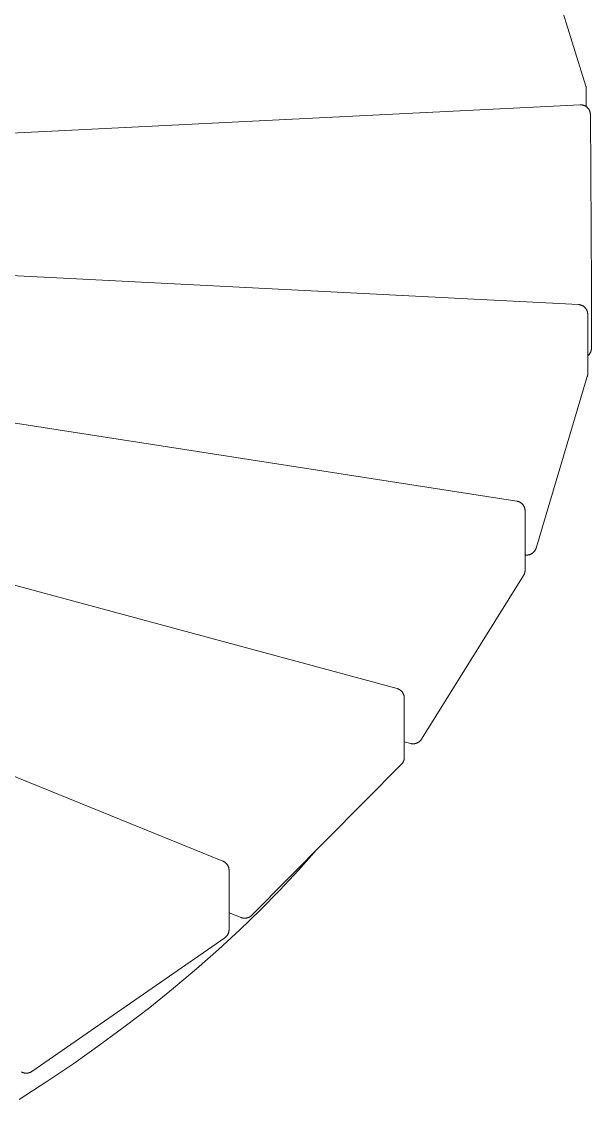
# Model space of a CAD drawing. Header units: millimetres. Extents: x -263 to 4879, y -277 to 2995.
# Drawn here: x 4669.4 to 4878.8, y 2243.5 to 2639.4 of the extents above; entities that cross this region are included whole.
import ezdxf

# ---------------------------------------------------------------- set-up
doc = ezdxf.new("R2010")
doc.units = ezdxf.units.MM
doc.layers.add('ZANO_R', color=7, linetype='Continuous', lineweight=0)

msp = doc.modelspace()

# ---------------------------------------------------------------- linework, layer by layer
at = {"layer": 'ZANO_R'}
for p, q in [((4857.08, 2678.71), (4876.71, 2615.76)), ((4876.71, 2615.76), (4876.74, 2615.65)), ((4876.74, 2615.65), (4876.77, 2615.53)), ((4876.77, 2615.53), (4876.8, 2615.41)), ((4876.8, 2615.41), (4876.82, 2615.29)), ((4876.82, 2615.29), (4876.84, 2615.18)), ((4876.84, 2615.18), (4876.85, 2615.06)), ((4876.85, 2615.06), (4876.86, 2614.94)), ((4876.86, 2614.94), (4876.87, 2614.82)), ((4876.87, 2614.82), (4876.87, 2614.7)), ((4876.87, 2614.7), (4876.87, 2608.18)), ((4459.85, 2588.28), (4874.61, 2608.85)), ((4874.61, 2608.85), (4874.7, 2608.85)), ((4874.7, 2608.85), (4874.78, 2608.85)), ((4874.78, 2608.85), (4874.9, 2608.85)), ((4874.9, 2608.85), (4875.03, 2608.85)), ((4875.03, 2608.85), (4875.15, 2608.84)), ((4875.15, 2608.84), (4875.28, 2608.82)), ((4875.28, 2608.82), (4875.4, 2608.8)), ((4875.4, 2608.8), (4875.52, 2608.78)), ((4875.52, 2608.78), (4875.64, 2608.75)), ((4875.64, 2608.75), (4875.76, 2608.72)), ((4875.76, 2608.72), (4875.88, 2608.68)), ((4875.88, 2608.68), (4876, 2608.64)), ((4876, 2608.64), (4876.11, 2608.6)), ((4876.11, 2608.6), (4876.23, 2608.55)), ((4876.23, 2608.55), (4876.34, 2608.5)), ((4876.34, 2608.5), (4876.45, 2608.44)), ((4876.45, 2608.44), (4876.56, 2608.38)), ((4876.56, 2608.38), (4876.67, 2608.32)), ((4876.67, 2608.32), (4876.77, 2608.25)), ((4876.77, 2608.25), (4876.87, 2608.18)), ((4876.87, 2608.18), (4876.97, 2608.11)), ((4876.97, 2608.11), (4877.07, 2608.03)), ((4877.07, 2608.03), (4877.16, 2607.95)), ((4877.16, 2607.95), (4877.26, 2607.86)), ((4877.26, 2607.86), (4877.34, 2607.78)), ((4877.34, 2607.78), (4877.43, 2607.68)), ((4877.43, 2607.68), (4877.51, 2607.59)), ((4877.51, 2607.59), (4877.59, 2607.5)), ((4877.59, 2607.5), (4877.67, 2607.4)), ((4877.67, 2607.4), (4877.74, 2607.29)), ((4877.74, 2607.29), (4877.8, 2607.19)), ((4877.8, 2607.19), (4877.87, 2607.08)), ((4877.87, 2607.08), (4877.93, 2606.98)), ((4877.93, 2606.98), (4877.99, 2606.87)), ((4877.99, 2606.87), (4878.04, 2606.75)), ((4878.04, 2606.75), (4878.09, 2606.64)), ((4878.09, 2606.64), (4878.13, 2606.52)), ((4878.13, 2606.52), (4878.18, 2606.41)), ((4878.18, 2606.41), (4878.21, 2606.29)), ((4878.21, 2606.29), (4878.25, 2606.17)), ((4878.25, 2606.17), (4878.27, 2606.05)), ((4878.27, 2606.05), (4878.3, 2605.93)), ((4878.3, 2605.93), (4878.32, 2605.8)), ((4878.32, 2605.8), (4878.33, 2605.68)), ((4878.33, 2605.68), (4878.35, 2605.56)), ((4878.35, 2605.56), (4878.35, 2605.43)), ((4878.35, 2605.43), (4878.36, 2605.31)), ((4878.36, 2605.31), (4878.75, 2541.35)), ((4459.35, 2556.8), (4874, 2535.47)), ((4878.75, 2541.35), (4878.75, 2541.33)), ((4878.75, 2541.33), (4878.75, 2519.48)), ((4874, 2535.47), (4874.08, 2535.47)), ((4874.08, 2535.47), (4874.17, 2535.46)), ((4874.17, 2535.46), (4874.29, 2535.45)), ((4874.29, 2535.45), (4874.41, 2535.43)), ((4874.41, 2535.43), (4874.53, 2535.41)), ((4874.53, 2535.41), (4874.65, 2535.38)), ((4874.65, 2535.38), (4874.77, 2535.35)), ((4874.77, 2535.35), (4874.89, 2535.31)), ((4874.89, 2535.31), (4875, 2535.28)), ((4875, 2535.28), (4875.12, 2535.23)), ((4875.12, 2535.23), (4875.23, 2535.19)), ((4875.23, 2535.19), (4875.34, 2535.14)), ((4875.34, 2535.14), (4875.45, 2535.08)), ((4875.45, 2535.08), (4875.56, 2535.02)), ((4875.56, 2535.02), (4875.66, 2534.96)), ((4875.66, 2534.96), (4875.77, 2534.9)), ((4875.77, 2534.9), (4875.87, 2534.83)), ((4875.87, 2534.83), (4875.97, 2534.76)), ((4875.97, 2534.76), (4876.06, 2534.68)), ((4876.06, 2534.68), (4876.16, 2534.6)), ((4876.16, 2534.6), (4876.25, 2534.52)), ((4876.25, 2534.52), (4876.33, 2534.44)), ((4876.33, 2534.44), (4876.42, 2534.35)), ((4876.42, 2534.35), (4876.5, 2534.26)), ((4876.5, 2534.26), (4876.58, 2534.17)), ((4876.58, 2534.17), (4876.66, 2534.07)), ((4876.66, 2534.07), (4876.73, 2533.97)), ((4876.73, 2533.97), (4876.8, 2533.87)), ((4876.8, 2533.87), (4876.86, 2533.77)), ((4876.86, 2533.77), (4876.92, 2533.66)), ((4876.92, 2533.66), (4876.98, 2533.56)), ((4876.98, 2533.56), (4877.04, 2533.45)), ((4877.04, 2533.45), (4877.09, 2533.33)), ((4877.09, 2533.33), (4877.13, 2533.22)), ((4877.13, 2533.22), (4877.18, 2533.11)), ((4877.18, 2533.11), (4877.22, 2532.99)), ((4877.22, 2532.99), (4877.25, 2532.88)), ((4877.25, 2532.88), (4877.28, 2532.76)), ((4877.28, 2532.76), (4877.31, 2532.64)), ((4877.31, 2532.64), (4877.33, 2532.52)), ((4877.33, 2532.52), (4877.35, 2532.4)), ((4877.35, 2532.4), (4877.36, 2532.28)), ((4877.36, 2532.28), (4877.38, 2532.15)), ((4877.38, 2532.15), (4877.38, 2532.03)), ((4877.38, 2532.03), (4877.38, 2531.91)), ((4877.38, 2531.91), (4877.38, 2510.06)), ((4449.4, 2525.85), (4851.34, 2463.27)), ((4878.44, 2518.03), (4878.39, 2517.92)), ((4878.49, 2518.14), (4878.44, 2518.03)), ((4878.54, 2518.26), (4878.49, 2518.14)), ((4878.58, 2518.38), (4878.54, 2518.26)), ((4878.61, 2518.5), (4878.58, 2518.38)), ((4878.65, 2518.62), (4878.61, 2518.5)), ((4878.67, 2518.74), (4878.65, 2518.62)), ((4878.7, 2518.86), (4878.67, 2518.74)), ((4878.72, 2518.98), (4878.7, 2518.86)), ((4878.73, 2519.11), (4878.72, 2518.98)), ((4878.74, 2519.23), (4878.73, 2519.11)), ((4878.75, 2519.35), (4878.74, 2519.23)), ((4878.75, 2519.48), (4878.75, 2519.35)), ((4877.48, 2516.75), (4877.38, 2516.67)), ((4877.57, 2516.83), (4877.48, 2516.75)), ((4877.66, 2516.91), (4877.57, 2516.83)), ((4877.75, 2517), (4877.66, 2516.91)), ((4877.84, 2517.09), (4877.75, 2517)), ((4877.92, 2517.19), (4877.84, 2517.09)), ((4878, 2517.28), (4877.92, 2517.19)), ((4878.07, 2517.38), (4878, 2517.28)), ((4878.14, 2517.49), (4878.07, 2517.38)), ((4878.21, 2517.59), (4878.14, 2517.49)), ((4878.27, 2517.7), (4878.21, 2517.59)), ((4878.34, 2517.81), (4878.27, 2517.7)), ((4878.39, 2517.92), (4878.34, 2517.81)), ((4877.23, 2509.04), (4858.39, 2446.01)), ((4877.27, 2509.15), (4877.23, 2509.04)), ((4877.29, 2509.26), (4877.27, 2509.15)), ((4877.32, 2509.37), (4877.29, 2509.26)), ((4877.34, 2509.49), (4877.32, 2509.37)), ((4877.35, 2509.6), (4877.34, 2509.49)), ((4877.37, 2509.72), (4877.35, 2509.6)), ((4877.38, 2509.83), (4877.37, 2509.72)), ((4877.38, 2510.06), (4877.38, 2509.95)), ((4877.38, 2509.95), (4877.38, 2509.83)), ((4430.33, 2496.35), (4807.34, 2394.43)), ((4402.73, 2469.2), (4743.36, 2331.03)), ((4851.34, 2463.27), (4851.43, 2463.26)), ((4851.43, 2463.26), (4851.51, 2463.24)), ((4851.51, 2463.24), (4851.63, 2463.21)), ((4851.63, 2463.21), (4851.75, 2463.18)), ((4851.75, 2463.18), (4851.87, 2463.15)), ((4851.87, 2463.15), (4851.98, 2463.11)), ((4851.98, 2463.11), (4852.1, 2463.07)), ((4852.1, 2463.07), (4852.21, 2463.02)), ((4852.21, 2463.02), (4852.32, 2462.97)), ((4852.32, 2462.97), (4852.43, 2462.92)), ((4852.43, 2462.92), (4852.54, 2462.86)), ((4852.54, 2462.86), (4852.64, 2462.8)), ((4852.64, 2462.8), (4852.75, 2462.73)), ((4852.75, 2462.73), (4852.85, 2462.66)), ((4852.85, 2462.66), (4852.94, 2462.59)), ((4852.94, 2462.59), (4853.04, 2462.52)), ((4853.04, 2462.52), (4853.13, 2462.44)), ((4853.13, 2462.44), (4853.22, 2462.35)), ((4853.22, 2462.35), (4853.31, 2462.27)), ((4853.31, 2462.27), (4853.4, 2462.18)), ((4853.4, 2462.18), (4853.48, 2462.09)), ((4853.48, 2462.09), (4853.56, 2462)), ((4853.56, 2462), (4853.63, 2461.9)), ((4853.63, 2461.9), (4853.7, 2461.8)), ((4853.7, 2461.8), (4853.77, 2461.7)), ((4853.77, 2461.7), (4853.84, 2461.6)), ((4853.84, 2461.6), (4853.9, 2461.5)), ((4853.9, 2461.5), (4853.96, 2461.39)), ((4853.96, 2461.39), (4854.01, 2461.28)), ((4854.01, 2461.28), (4854.06, 2461.17)), ((4854.06, 2461.17), (4854.11, 2461.06)), ((4854.11, 2461.06), (4854.15, 2460.94)), ((4854.15, 2460.94), (4854.19, 2460.83)), ((4854.19, 2460.83), (4854.22, 2460.71)), ((4854.22, 2460.71), (4854.26, 2460.59)), ((4854.26, 2460.59), (4854.28, 2460.47)), ((4854.28, 2460.47), (4854.3, 2460.35)), ((4854.3, 2460.35), (4854.32, 2460.23)), ((4854.32, 2460.23), (4854.34, 2460.11)), ((4854.34, 2460.11), (4854.35, 2459.99)), ((4854.35, 2459.99), (4854.35, 2459.87)), ((4854.35, 2459.87), (4854.36, 2459.75)), ((4854.36, 2459.75), (4854.36, 2437.9)), ((4854.44, 2443.51), (4854.36, 2443.52)), ((4854.53, 2443.5), (4854.44, 2443.51)), ((4854.62, 2443.49), (4854.53, 2443.5)), ((4854.74, 2443.48), (4854.62, 2443.49)), ((4854.86, 2443.47), (4854.74, 2443.48)), ((4854.98, 2443.47), (4854.86, 2443.47)), ((4855.11, 2443.47), (4854.98, 2443.47)), ((4855.23, 2443.48), (4855.11, 2443.47)), ((4855.35, 2443.49), (4855.23, 2443.48)), ((4855.47, 2443.5), (4855.35, 2443.49)), ((4855.6, 2443.52), (4855.47, 2443.5)), ((4855.72, 2443.55), (4855.6, 2443.52)), ((4855.84, 2443.57), (4855.72, 2443.55)), ((4855.96, 2443.61), (4855.84, 2443.57)), ((4856.07, 2443.64), (4855.96, 2443.61)), ((4856.19, 2443.68), (4856.07, 2443.64)), ((4856.3, 2443.73), (4856.19, 2443.68)), ((4856.42, 2443.78), (4856.3, 2443.73)), ((4856.53, 2443.83), (4856.42, 2443.78)), ((4856.64, 2443.88), (4856.53, 2443.83)), ((4856.75, 2443.94), (4856.64, 2443.88)), ((4856.85, 2444.01), (4856.75, 2443.94)), ((4856.96, 2444.07), (4856.85, 2444.01)), ((4857.06, 2444.14), (4856.96, 2444.07)), ((4857.16, 2444.22), (4857.06, 2444.14)), ((4857.25, 2444.29), (4857.16, 2444.22)), ((4857.34, 2444.37), (4857.25, 2444.29)), ((4857.43, 2444.46), (4857.34, 2444.37)), ((4857.52, 2444.54), (4857.43, 2444.46)), ((4857.61, 2444.63), (4857.52, 2444.54)), ((4857.69, 2444.73), (4857.61, 2444.63)), ((4857.77, 2444.82), (4857.69, 2444.73)), ((4857.84, 2444.92), (4857.77, 2444.82)), ((4857.91, 2445.02), (4857.84, 2444.92)), ((4857.98, 2445.12), (4857.91, 2445.02)), ((4858.04, 2445.23), (4857.98, 2445.12)), ((4858.1, 2445.33), (4858.04, 2445.23)), ((4858.16, 2445.44), (4858.1, 2445.33)), ((4858.21, 2445.55), (4858.16, 2445.44)), ((4858.26, 2445.67), (4858.21, 2445.55)), ((4858.31, 2445.78), (4858.26, 2445.67)), ((4858.35, 2445.9), (4858.31, 2445.78)), ((4858.39, 2446.01), (4858.35, 2445.9)), ((4853.82, 2436.01), (4816.3, 2375.83)), ((4853.88, 2436.12), (4853.82, 2436.01)), ((4853.94, 2436.23), (4853.88, 2436.12)), ((4854, 2436.34), (4853.94, 2436.23)), ((4854.05, 2436.45), (4854, 2436.34)), ((4854.1, 2436.56), (4854.05, 2436.45)), ((4854.14, 2436.68), (4854.1, 2436.56)), ((4854.18, 2436.8), (4854.14, 2436.68)), ((4854.22, 2436.92), (4854.18, 2436.8)), ((4854.25, 2437.04), (4854.22, 2436.92)), ((4854.28, 2437.16), (4854.25, 2437.04)), ((4854.3, 2437.28), (4854.28, 2437.16)), ((4854.32, 2437.4), (4854.3, 2437.28)), ((4854.34, 2437.53), (4854.32, 2437.4)), ((4854.35, 2437.65), (4854.34, 2437.53)), ((4854.36, 2437.9), (4854.35, 2437.77)), ((4854.35, 2437.77), (4854.35, 2437.65)), ((4807.34, 2394.43), (4807.43, 2394.41)), ((4807.43, 2394.41), (4807.53, 2394.38)), ((4807.53, 2394.38), (4807.64, 2394.34)), ((4807.64, 2394.34), (4807.76, 2394.29)), ((4807.76, 2394.29), (4807.87, 2394.24)), ((4807.87, 2394.24), (4807.99, 2394.19)), ((4807.99, 2394.19), (4808.1, 2394.13)), ((4808.1, 2394.13), (4808.2, 2394.07)), ((4808.2, 2394.07), (4808.31, 2394.01)), ((4808.31, 2394.01), (4808.41, 2393.94)), ((4808.41, 2393.94), (4808.52, 2393.87)), ((4808.52, 2393.87), (4808.61, 2393.79)), ((4808.61, 2393.79), (4808.71, 2393.71)), ((4808.71, 2393.71), (4808.8, 2393.63)), ((4808.8, 2393.63), (4808.89, 2393.55)), ((4808.89, 2393.55), (4808.98, 2393.46)), ((4808.98, 2393.46), (4809.07, 2393.37)), ((4809.07, 2393.37), (4809.15, 2393.27)), ((4809.15, 2393.27), (4809.23, 2393.18)), ((4809.23, 2393.18), (4809.3, 2393.08)), ((4809.3, 2393.08), (4809.37, 2392.98)), ((4809.37, 2392.98), (4809.44, 2392.87)), ((4809.44, 2392.87), (4809.5, 2392.77)), ((4809.5, 2392.77), (4809.56, 2392.66)), ((4809.56, 2392.66), (4809.62, 2392.55)), ((4809.62, 2392.55), (4809.67, 2392.43)), ((4809.67, 2392.43), (4809.72, 2392.32)), ((4809.72, 2392.32), (4809.76, 2392.2)), ((4809.76, 2392.2), (4809.8, 2392.09)), ((4809.8, 2392.09), (4809.84, 2391.97)), ((4809.84, 2391.97), (4809.87, 2391.85)), ((4809.87, 2391.85), (4809.9, 2391.73)), ((4809.9, 2391.73), (4809.92, 2391.61)), ((4809.92, 2391.61), (4809.94, 2391.48)), ((4809.94, 2391.48), (4809.96, 2391.36)), ((4809.96, 2391.36), (4809.97, 2391.24)), ((4809.97, 2391.24), (4809.97, 2391.11)), ((4809.97, 2391.11), (4809.98, 2390.99)), ((4809.98, 2390.99), (4809.98, 2369.14)), ((4816.09, 2375.53), (4816.01, 2375.43)), ((4816.16, 2375.63), (4816.09, 2375.53)), ((4816.23, 2375.73), (4816.16, 2375.63)), ((4816.3, 2375.83), (4816.23, 2375.73)), ((4812.37, 2374.27), (4809.98, 2374.9)), ((4812.46, 2374.25), (4812.37, 2374.27)), ((4812.55, 2374.23), (4812.46, 2374.25)), ((4812.67, 2374.2), (4812.55, 2374.23)), ((4812.79, 2374.18), (4812.67, 2374.2)), ((4812.92, 2374.17), (4812.79, 2374.18)), ((4813.04, 2374.16), (4812.92, 2374.17)), ((4813.16, 2374.15), (4813.04, 2374.16)), ((4813.29, 2374.15), (4813.16, 2374.15)), ((4813.41, 2374.15), (4813.29, 2374.15)), ((4813.54, 2374.16), (4813.41, 2374.15)), ((4813.66, 2374.17), (4813.54, 2374.16)), ((4813.78, 2374.19), (4813.66, 2374.17)), ((4813.9, 2374.21), (4813.78, 2374.19)), ((4814.03, 2374.23), (4813.9, 2374.21)), ((4814.15, 2374.26), (4814.03, 2374.23)), ((4814.27, 2374.29), (4814.15, 2374.26)), ((4814.39, 2374.33), (4814.27, 2374.29)), ((4814.5, 2374.37), (4814.39, 2374.33)), ((4814.62, 2374.42), (4814.5, 2374.37)), ((4814.73, 2374.46), (4814.62, 2374.42)), ((4814.85, 2374.52), (4814.73, 2374.46)), ((4814.96, 2374.57), (4814.85, 2374.52)), ((4815.06, 2374.63), (4814.96, 2374.57)), ((4815.17, 2374.7), (4815.06, 2374.63)), ((4815.27, 2374.77), (4815.17, 2374.7)), ((4815.38, 2374.84), (4815.27, 2374.77)), ((4815.48, 2374.91), (4815.38, 2374.84)), ((4815.57, 2374.99), (4815.48, 2374.91)), ((4815.67, 2375.07), (4815.57, 2374.99)), ((4815.76, 2375.16), (4815.67, 2375.07)), ((4815.84, 2375.25), (4815.76, 2375.16)), ((4815.93, 2375.34), (4815.84, 2375.25)), ((4816.01, 2375.43), (4815.93, 2375.34)), ((4809.63, 2367.61), (4809.58, 2367.51)), ((4809.68, 2367.73), (4809.63, 2367.61)), ((4809.73, 2367.84), (4809.68, 2367.73)), ((4809.77, 2367.95), (4809.73, 2367.84)), ((4809.81, 2368.07), (4809.77, 2367.95)), ((4809.84, 2368.18), (4809.81, 2368.07)), ((4809.88, 2368.3), (4809.84, 2368.18)), ((4809.9, 2368.42), (4809.88, 2368.3)), ((4809.92, 2368.54), (4809.9, 2368.42)), ((4809.94, 2368.66), (4809.92, 2368.54)), ((4809.96, 2368.78), (4809.94, 2368.66)), ((4809.97, 2368.9), (4809.96, 2368.78)), ((4809.98, 2369.14), (4809.97, 2369.02)), ((4809.97, 2369.02), (4809.97, 2368.9)), ((4808.94, 2366.63), (4753.9, 2311.12)), ((4809.02, 2366.71), (4808.94, 2366.63)), ((4809.11, 2366.8), (4809.02, 2366.71)), ((4809.18, 2366.9), (4809.11, 2366.8)), ((4809.26, 2366.99), (4809.18, 2366.9)), ((4809.33, 2367.09), (4809.26, 2366.99)), ((4809.4, 2367.19), (4809.33, 2367.09)), ((4809.46, 2367.29), (4809.4, 2367.19)), ((4809.52, 2367.4), (4809.46, 2367.29)), ((4809.58, 2367.51), (4809.52, 2367.4)), ((4771.13, 2327.76), (4777.73, 2335.16)), ((4743.36, 2331.03), (4743.46, 2330.99)), ((4743.46, 2330.99), (4743.57, 2330.94)), ((4743.57, 2330.94), (4743.68, 2330.89)), ((4743.68, 2330.89), (4743.78, 2330.83)), ((4743.78, 2330.83), (4743.89, 2330.77)), ((4743.89, 2330.77), (4743.99, 2330.7)), ((4743.99, 2330.7), (4744.09, 2330.63)), ((4744.09, 2330.63), (4744.19, 2330.56)), ((4744.19, 2330.56), (4744.28, 2330.48)), ((4744.28, 2330.48), (4744.37, 2330.41)), ((4744.37, 2330.41), (4744.46, 2330.32)), ((4744.46, 2330.32), (4744.55, 2330.24)), ((4744.55, 2330.24), (4744.63, 2330.15)), ((4744.63, 2330.15), (4744.72, 2330.06)), ((4744.72, 2330.06), (4744.79, 2329.97)), ((4744.79, 2329.97), (4744.87, 2329.87)), ((4744.87, 2329.87), (4744.94, 2329.78)), ((4744.94, 2329.78), (4745.01, 2329.68)), ((4745.01, 2329.68), (4745.07, 2329.57)), ((4745.07, 2329.57), (4745.13, 2329.47)), ((4745.13, 2329.47), (4745.19, 2329.36)), ((4745.19, 2329.36), (4745.25, 2329.25)), ((4745.25, 2329.25), (4745.3, 2329.14)), ((4745.3, 2329.14), (4745.34, 2329.03)), ((4745.34, 2329.03), (4745.38, 2328.92)), ((4745.38, 2328.92), (4745.42, 2328.8)), ((4745.42, 2328.8), (4745.46, 2328.68)), ((4745.46, 2328.68), (4745.49, 2328.57)), ((4745.49, 2328.57), (4745.51, 2328.45)), ((4745.51, 2328.45), (4745.54, 2328.33)), ((4745.54, 2328.33), (4745.56, 2328.21)), ((4745.56, 2328.21), (4745.57, 2328.09)), ((4745.57, 2328.09), (4745.58, 2327.97)), ((4745.58, 2327.97), (4745.59, 2327.85)), ((4745.59, 2327.85), (4745.59, 2327.72)), ((4745.59, 2327.72), (4745.59, 2305.88)), ((4764.23, 2320.4), (4771.13, 2327.76)), ((4757.02, 2313.08), (4764.23, 2320.4)), ((4749.51, 2305.81), (4757.02, 2313.08)), ((4750.05, 2310.32), (4745.59, 2312.09)), ((4750.14, 2310.28), (4750.05, 2310.32)), ((4750.24, 2310.25), (4750.14, 2310.28)), ((4750.36, 2310.21), (4750.24, 2310.25)), ((4750.48, 2310.18), (4750.36, 2310.21)), ((4750.6, 2310.15), (4750.48, 2310.18)), ((4750.72, 2310.13), (4750.6, 2310.15)), ((4750.84, 2310.11), (4750.72, 2310.13)), ((4750.97, 2310.09), (4750.84, 2310.11)), ((4751.09, 2310.08), (4750.97, 2310.09)), ((4751.21, 2310.07), (4751.09, 2310.08)), ((4751.34, 2310.07), (4751.21, 2310.07)), ((4751.46, 2310.07), (4751.34, 2310.07)), ((4751.58, 2310.08), (4751.46, 2310.07)), ((4751.71, 2310.09), (4751.58, 2310.08)), ((4751.83, 2310.1), (4751.71, 2310.09)), ((4751.95, 2310.12), (4751.83, 2310.1)), ((4752.07, 2310.14), (4751.95, 2310.12)), ((4752.19, 2310.17), (4752.07, 2310.14)), ((4752.31, 2310.2), (4752.19, 2310.17)), ((4752.43, 2310.23), (4752.31, 2310.2)), ((4752.55, 2310.27), (4752.43, 2310.23)), ((4752.66, 2310.32), (4752.55, 2310.27)), ((4752.78, 2310.36), (4752.66, 2310.32)), ((4752.89, 2310.41), (4752.78, 2310.36)), ((4753, 2310.47), (4752.89, 2310.41)), ((4753.11, 2310.53), (4753, 2310.47)), ((4753.22, 2310.59), (4753.11, 2310.53)), ((4753.32, 2310.66), (4753.22, 2310.59)), ((4753.42, 2310.73), (4753.32, 2310.66)), ((4753.52, 2310.8), (4753.42, 2310.73)), ((4753.62, 2310.88), (4753.52, 2310.8)), ((4753.72, 2310.96), (4753.62, 2310.88)), ((4753.81, 2311.04), (4753.72, 2310.96)), ((4753.9, 2311.12), (4753.81, 2311.04)), ((4741.71, 2298.6), (4749.51, 2305.81)), ((4745.18, 2304.22), (4745.12, 2304.11)), ((4745.24, 2304.33), (4745.18, 2304.22)), ((4745.29, 2304.44), (4745.24, 2304.33)), ((4745.34, 2304.56), (4745.29, 2304.44)), ((4745.38, 2304.67), (4745.34, 2304.56)), ((4745.42, 2304.79), (4745.38, 2304.67)), ((4745.45, 2304.9), (4745.42, 2304.79)), ((4745.49, 2305.02), (4745.45, 2304.9)), ((4745.51, 2305.14), (4745.49, 2305.02)), ((4745.54, 2305.26), (4745.51, 2305.14)), ((4745.55, 2305.39), (4745.54, 2305.26)), ((4745.57, 2305.51), (4745.55, 2305.39)), ((4745.58, 2305.63), (4745.57, 2305.51)), ((4745.59, 2305.75), (4745.58, 2305.63)), ((4745.59, 2305.88), (4745.59, 2305.75)), ((4744.05, 2302.94), (4673.15, 2253.8)), ((4744.15, 2303.01), (4744.05, 2302.94)), ((4744.25, 2303.09), (4744.15, 2303.01)), ((4744.34, 2303.17), (4744.25, 2303.09)), ((4744.44, 2303.25), (4744.34, 2303.17)), ((4744.53, 2303.33), (4744.44, 2303.25)), ((4744.61, 2303.42), (4744.53, 2303.33)), ((4744.69, 2303.51), (4744.61, 2303.42)), ((4744.77, 2303.61), (4744.69, 2303.51)), ((4744.85, 2303.7), (4744.77, 2303.61)), ((4744.92, 2303.8), (4744.85, 2303.7)), ((4744.99, 2303.9), (4744.92, 2303.8)), ((4745.06, 2304.01), (4744.99, 2303.9)), ((4745.12, 2304.11), (4745.06, 2304.01)), ((4733.59, 2291.44), (4741.71, 2298.6)), ((4725.18, 2284.35), (4733.59, 2291.44)), ((4716.47, 2277.33), (4725.18, 2284.35)), ((4707.47, 2270.39), (4716.47, 2277.33)), ((4698.17, 2263.53), (4707.47, 2270.39)), ((4688.58, 2256.77), (4698.17, 2263.53)), ((4678.7, 2250.09), (4688.58, 2256.77)), ((4669.46, 2253.57), (4669.36, 2253.63)), ((4669.57, 2253.52), (4669.46, 2253.57)), ((4669.68, 2253.47), (4669.57, 2253.52)), ((4669.79, 2253.42), (4669.68, 2253.47)), ((4669.91, 2253.38), (4669.79, 2253.42)), ((4670.02, 2253.34), (4669.91, 2253.38)), ((4670.14, 2253.3), (4670.02, 2253.34)), ((4670.25, 2253.27), (4670.14, 2253.3)), ((4670.37, 2253.25), (4670.25, 2253.27)), ((4670.49, 2253.22), (4670.37, 2253.25)), ((4670.61, 2253.2), (4670.49, 2253.22)), ((4670.73, 2253.19), (4670.61, 2253.2)), ((4670.85, 2253.18), (4670.73, 2253.19)), ((4670.97, 2253.17), (4670.85, 2253.18)), ((4671.1, 2253.17), (4670.97, 2253.17)), ((4671.22, 2253.17), (4671.1, 2253.17)), ((4671.34, 2253.17), (4671.22, 2253.17)), ((4671.46, 2253.18), (4671.34, 2253.17)), ((4671.58, 2253.2), (4671.46, 2253.18)), ((4671.7, 2253.21), (4671.58, 2253.2)), ((4671.82, 2253.24), (4671.7, 2253.21)), ((4671.94, 2253.26), (4671.82, 2253.24)), ((4672.06, 2253.29), (4671.94, 2253.26)), ((4672.17, 2253.33), (4672.06, 2253.29)), ((4672.29, 2253.36), (4672.17, 2253.33)), ((4672.4, 2253.41), (4672.29, 2253.36)), ((4672.51, 2253.45), (4672.4, 2253.41)), ((4672.62, 2253.5), (4672.51, 2253.45)), ((4672.73, 2253.55), (4672.62, 2253.5)), ((4672.84, 2253.61), (4672.73, 2253.55)), ((4672.95, 2253.67), (4672.84, 2253.61)), ((4673.05, 2253.73), (4672.95, 2253.67)), ((4673.15, 2253.8), (4673.05, 2253.73)), ((4668.54, 2243.52), (4678.7, 2250.09))]:
    msp.add_line(p, q, dxfattribs=at)

doc.saveas('drawing.dxf')
